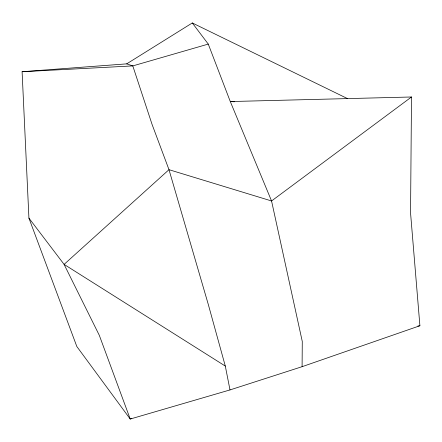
<?xml version="1.0" encoding="UTF-8"?>
<svg xmlns="http://www.w3.org/2000/svg" width="442" height="442" viewBox="0 0 442 442"><rect width="100%" height="100%" fill="white"/><g stroke="black" fill="none" stroke-linecap="round" stroke-linejoin="round"><path stroke-width="0.66" d="M302.096 366.683L302.273 341.445L271.559 200.966L230.282 101.544L208.27 44.09L192.298 22.956L126.683 63.863L22.1 71.731L28.929 218.121L76.82 346.5L130.224 419.044L229.995 389.927L302.096 366.683L419.9 325.743L410.557 212.983L411.496 96.986L230.282 101.544L234.409 101.787M411.496 96.986L271.559 200.966L168.993 169.684L152.136 124.6L132.788 65.908L126.683 63.863M131.401 418.325L130.224 419.044L99.312 335.334L64.096 264.388L28.929 218.121M208.27 44.09L132.788 65.908L22.1 71.731M417.856 326.036L419.9 325.743M192.298 22.956L347.683 98.688M225.304 366.075L64.096 264.388L168.993 169.684L208.337 304.599L225.304 366.075L229.995 389.927"/></g></svg>
